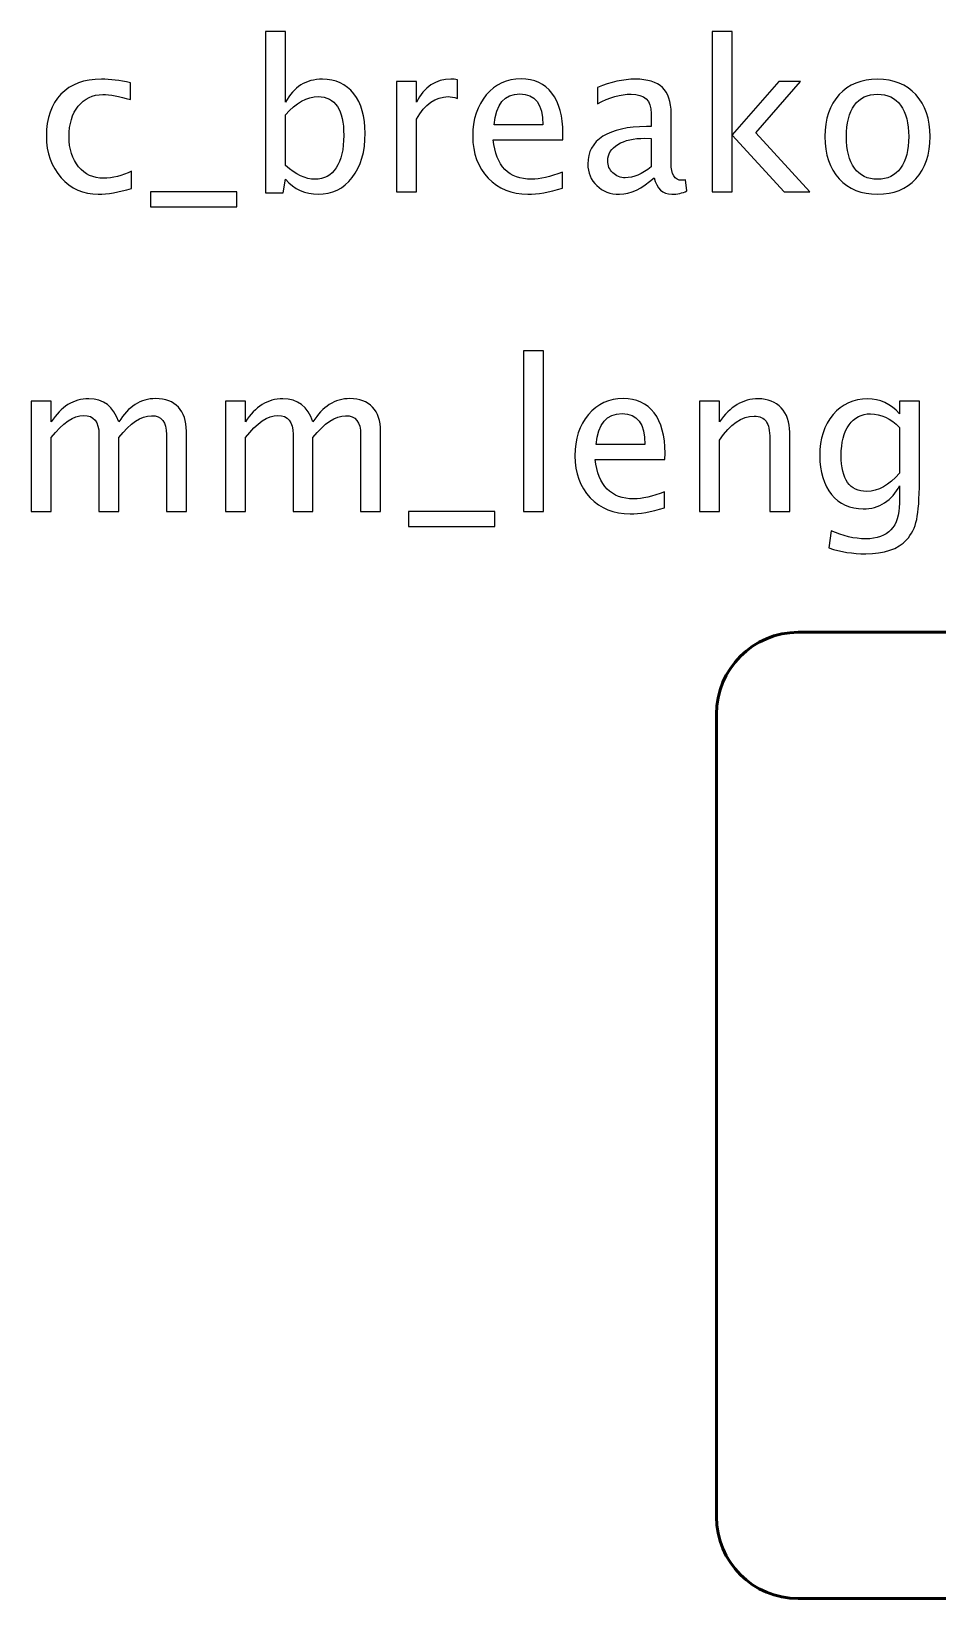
# Model space of a CAD drawing. Header units: centimetres. Extents: x -32.9 to 32.9, y -27.7 to 43.3.
# Drawn here: x -7.13 to -1.6, y -17.95 to -8.38 of the extents above; entities that cross this region are included whole.
import ezdxf

# ---------------------------------------------------------------- set-up
doc = ezdxf.new("R2010")
doc.units = ezdxf.units.CM
doc.header["$MEASUREMENT"] = 0
doc.layers.add('Layer 1', color=7, linetype='Continuous')

msp = doc.modelspace()

# ---------------------------------------------------------------- linework, layer by layer
at = {"layer": 'Layer 1'}
for points, knots in [([(-5.70409, -9.36767), (-5.70409, -9.36767), (-5.70409, -8.38088), (-5.70409, -8.38088), (-5.70409, -8.38088), (-5.70409, -8.38088), (-5.58217, -8.38088), (-5.58217, -8.38088), (-5.58217, -8.38088), (-5.58217, -8.38088), (-5.58217, -8.81416), (-5.58217, -8.81416), (-5.58217, -8.81416), (-5.53222, -8.71997), (-5.45707, -8.67298), (-5.35696, -8.67298), (-5.35696, -8.67298), (-5.27589, -8.67298), (-5.21218, -8.7024), (-5.16561, -8.76146), (-5.16561, -8.76146), (-5.11904, -8.82051), (-5.09576, -8.90116), (-5.09576, -9.00339), (-5.09576, -9.00339), (-5.09576, -9.11473), (-5.12222, -9.20469), (-5.17492, -9.27284), (-5.17492, -9.27284), (-5.22763, -9.34121), (-5.29705, -9.37529), (-5.38299, -9.37529), (-5.38299, -9.37529), (-5.46279, -9.37529), (-5.52925, -9.34481), (-5.58217, -9.28364), (-5.58217, -9.28364), (-5.58217, -9.28364), (-5.59699, -9.36767), (-5.59699, -9.36767), (-5.59699, -9.36767), (-5.59699, -9.36767), (-5.70409, -9.36767), (-5.70409, -9.36767)], [0, 0, 0, 0, 0.0833333, 0.0833333, 0.0833333, 0.0833333, 0.1666667, 0.1666667, 0.1666667, 0.1666667, 0.25, 0.25, 0.25, 0.25, 0.3333333, 0.3333333, 0.3333333, 0.3333333, 0.4166667, 0.4166667, 0.4166667, 0.4166667, 0.5, 0.5, 0.5, 0.5, 0.5833333, 0.5833333, 0.5833333, 0.5833333, 0.6666667, 0.6666667, 0.6666667, 0.6666667, 0.75, 0.75, 0.75, 0.75, 0.8333333, 0.8333333, 0.8333333, 0.8333333, 1, 1, 1, 1]), ([(-2.97635, -9.36005), (-2.97635, -9.36005), (-2.97635, -8.38088), (-2.97635, -8.38088), (-2.97635, -8.38088), (-2.97635, -8.38088), (-2.85443, -8.38088), (-2.85443, -8.38088), (-2.85443, -8.38088), (-2.85443, -8.38088), (-2.85443, -9.01355), (-2.85443, -9.01355), (-2.85443, -9.01355), (-2.85443, -9.01355), (-2.56868, -8.68695), (-2.56868, -8.68695), (-2.56868, -8.68695), (-2.56868, -8.68695), (-2.43702, -8.68695), (-2.43702, -8.68695), (-2.43702, -8.68695), (-2.43702, -8.68695), (-2.71007, -9.00106), (-2.71007, -9.00106), (-2.71007, -9.00106), (-2.71007, -9.00106), (-2.37987, -9.36005), (-2.37987, -9.36005), (-2.37987, -9.36005), (-2.37987, -9.36005), (-2.53693, -9.36005), (-2.53693, -9.36005), (-2.53693, -9.36005), (-2.53693, -9.36005), (-2.85443, -9.01482), (-2.85443, -9.01482), (-2.85443, -9.01482), (-2.85443, -9.01482), (-2.85443, -9.36005), (-2.85443, -9.36005), (-2.85443, -9.36005), (-2.85443, -9.36005), (-2.97635, -9.36005), (-2.97635, -9.36005)], [0, 0, 0, 0, 0.0833333, 0.0833333, 0.0833333, 0.0833333, 0.1666667, 0.1666667, 0.1666667, 0.1666667, 0.25, 0.25, 0.25, 0.25, 0.3333333, 0.3333333, 0.3333333, 0.3333333, 0.4166667, 0.4166667, 0.4166667, 0.4166667, 0.5, 0.5, 0.5, 0.5, 0.5833333, 0.5833333, 0.5833333, 0.5833333, 0.6666667, 0.6666667, 0.6666667, 0.6666667, 0.75, 0.75, 0.75, 0.75, 0.8333333, 0.8333333, 0.8333333, 0.8333333, 1, 1, 1, 1]), ([(-6.52218, -9.33973), (-6.60113, -9.36344), (-6.66929, -9.37529), (-6.72665, -9.37529), (-6.72665, -9.37529), (-6.81767, -9.37529), (-6.89302, -9.34163), (-6.95292, -9.27454), (-6.95292, -9.27454), (-7.01282, -9.20723), (-7.04288, -9.12235), (-7.04288, -9.02011), (-7.04288, -9.02011), (-7.04288, -8.91089), (-7.01325, -8.82559), (-6.95398, -8.76463), (-6.95398, -8.76463), (-6.89471, -8.70346), (-6.81195, -8.67298), (-6.70569, -8.67298), (-6.70569, -8.67298), (-6.65341, -8.67298), (-6.59457, -8.68018), (-6.5298, -8.69457), (-6.5298, -8.69457), (-6.5298, -8.69457), (-6.5298, -8.79744), (-6.5298, -8.79744), (-6.5298, -8.79744), (-6.59859, -8.77712), (-6.65468, -8.76696), (-6.69786, -8.76696), (-6.69786, -8.76696), (-6.76052, -8.76696), (-6.81068, -8.79045), (-6.84815, -8.83723), (-6.84815, -8.83723), (-6.88561, -8.88401), (-6.90445, -8.94645), (-6.90445, -9.02435), (-6.90445, -9.02435), (-6.90445, -9.09991), (-6.88498, -9.16087), (-6.84624, -9.20765), (-6.84624, -9.20765), (-6.80751, -9.25422), (-6.75692, -9.2775), (-6.69405, -9.2775), (-6.69405, -9.2775), (-6.63838, -9.2775), (-6.58123, -9.26311), (-6.52218, -9.23432), (-6.52218, -9.23432), (-6.52218, -9.23432), (-6.52218, -9.33973), (-6.52218, -9.33973)], [0, 0, 0, 0, 0.0666667, 0.0666667, 0.0666667, 0.0666667, 0.1333333, 0.1333333, 0.1333333, 0.1333333, 0.2, 0.2, 0.2, 0.2, 0.2666667, 0.2666667, 0.2666667, 0.2666667, 0.3333333, 0.3333333, 0.3333333, 0.3333333, 0.4, 0.4, 0.4, 0.4, 0.4666667, 0.4666667, 0.4666667, 0.4666667, 0.5333333, 0.5333333, 0.5333333, 0.5333333, 0.6, 0.6, 0.6, 0.6, 0.6666667, 0.6666667, 0.6666667, 0.6666667, 0.7333333, 0.7333333, 0.7333333, 0.7333333, 0.8, 0.8, 0.8, 0.8, 0.8666667, 0.8666667, 0.8666667, 0.8666667, 1, 1, 1, 1]), ([(-4.90484, -9.36005), (-4.90484, -9.36005), (-4.90484, -8.68695), (-4.90484, -8.68695), (-4.90484, -8.68695), (-4.90484, -8.68695), (-4.78292, -8.68695), (-4.78292, -8.68695), (-4.78292, -8.68695), (-4.78292, -8.68695), (-4.78292, -8.81416), (-4.78292, -8.81416), (-4.78292, -8.81416), (-4.73445, -8.71997), (-4.66417, -8.67298), (-4.57189, -8.67298), (-4.57189, -8.67298), (-4.5594, -8.67298), (-4.54628, -8.67404), (-4.53273, -8.67615), (-4.53273, -8.67615), (-4.53273, -8.67615), (-4.53273, -8.79024), (-4.53273, -8.79024), (-4.53273, -8.79024), (-4.5539, -8.78326), (-4.57252, -8.77966), (-4.58861, -8.77966), (-4.58861, -8.77966), (-4.66608, -8.77966), (-4.73085, -8.82538), (-4.78292, -8.91703), (-4.78292, -8.91703), (-4.78292, -8.91703), (-4.78292, -9.36005), (-4.78292, -9.36005), (-4.78292, -9.36005), (-4.78292, -9.36005), (-4.90484, -9.36005), (-4.90484, -9.36005)], [0, 0, 0, 0, 0.0909091, 0.0909091, 0.0909091, 0.0909091, 0.1818182, 0.1818182, 0.1818182, 0.1818182, 0.2727273, 0.2727273, 0.2727273, 0.2727273, 0.3636364, 0.3636364, 0.3636364, 0.3636364, 0.4545455, 0.4545455, 0.4545455, 0.4545455, 0.5454545, 0.5454545, 0.5454545, 0.5454545, 0.6363636, 0.6363636, 0.6363636, 0.6363636, 0.7272727, 0.7272727, 0.7272727, 0.7272727, 0.8181818, 0.8181818, 0.8181818, 0.8181818, 1, 1, 1, 1]), ([(-3.89117, -9.33846), (-3.97308, -9.36301), (-4.04315, -9.37529), (-4.10157, -9.37529), (-4.10157, -9.37529), (-4.20126, -9.37529), (-4.28233, -9.34227), (-4.34477, -9.27644), (-4.34477, -9.27644), (-4.40721, -9.21061), (-4.43854, -9.12531), (-4.43854, -9.02032), (-4.43854, -9.02032), (-4.43854, -8.91851), (-4.41102, -8.8349), (-4.35578, -8.7695), (-4.35578, -8.7695), (-4.30053, -8.70431), (-4.22984, -8.67171), (-4.14369, -8.67171), (-4.14369, -8.67171), (-4.0622, -8.67171), (-3.99912, -8.70071), (-3.95467, -8.7587), (-3.95467, -8.7587), (-3.91022, -8.8167), (-3.88799, -8.89883), (-3.88799, -9.0053), (-3.88799, -9.0053), (-3.88799, -9.0053), (-3.88863, -9.04255), (-3.88863, -9.04255), (-3.88863, -9.04255), (-3.88863, -9.04255), (-4.31408, -9.04255), (-4.31408, -9.04255), (-4.31408, -9.04255), (-4.2963, -9.20342), (-4.21777, -9.28385), (-4.07871, -9.28385), (-4.07871, -9.28385), (-4.02769, -9.28385), (-3.96525, -9.26946), (-3.89117, -9.24067), (-3.89117, -9.24067), (-3.89117, -9.24067), (-3.89117, -9.33846), (-3.89117, -9.33846)], [0, 0, 0, 0, 0.0769231, 0.0769231, 0.0769231, 0.0769231, 0.1538462, 0.1538462, 0.1538462, 0.1538462, 0.2307692, 0.2307692, 0.2307692, 0.2307692, 0.3076923, 0.3076923, 0.3076923, 0.3076923, 0.3846154, 0.3846154, 0.3846154, 0.3846154, 0.4615385, 0.4615385, 0.4615385, 0.4615385, 0.5384615, 0.5384615, 0.5384615, 0.5384615, 0.6153846, 0.6153846, 0.6153846, 0.6153846, 0.6923077, 0.6923077, 0.6923077, 0.6923077, 0.7692308, 0.7692308, 0.7692308, 0.7692308, 0.8461538, 0.8461538, 0.8461538, 0.8461538, 1, 1, 1, 1]), ([(-3.33068, -9.27432), (-3.40391, -9.34163), (-3.4744, -9.37529), (-3.54213, -9.37529), (-3.54213, -9.37529), (-3.5978, -9.37529), (-3.64416, -9.35793), (-3.68077, -9.32301), (-3.68077, -9.32301), (-3.7176, -9.28808), (-3.73602, -9.24406), (-3.73602, -9.19093), (-3.73602, -9.19093), (-3.73602, -9.11748), (-3.70512, -9.06096), (-3.64331, -9.02159), (-3.64331, -9.02159), (-3.5815, -8.98222), (-3.49281, -8.96254), (-3.37724, -8.96254), (-3.37724, -8.96254), (-3.37724, -8.96254), (-3.34867, -8.96254), (-3.34867, -8.96254), (-3.34867, -8.96254), (-3.34867, -8.96254), (-3.34867, -8.88147), (-3.34867, -8.88147), (-3.34867, -8.88147), (-3.34867, -8.80337), (-3.38931, -8.76442), (-3.4708, -8.76442), (-3.4708, -8.76442), (-3.53388, -8.76442), (-3.60288, -8.78432), (-3.6776, -8.82411), (-3.6776, -8.82411), (-3.6776, -8.82411), (-3.6776, -8.72378), (-3.6776, -8.72378), (-3.6776, -8.72378), (-3.59547, -8.68991), (-3.518, -8.67298), (-3.4454, -8.67298), (-3.4454, -8.67298), (-3.37068, -8.67298), (-3.31544, -8.68991), (-3.28009, -8.72399), (-3.28009, -8.72399), (-3.24453, -8.75807), (-3.22675, -8.81056), (-3.22675, -8.88147), (-3.22675, -8.88147), (-3.22675, -8.88147), (-3.22675, -9.18564), (-3.22675, -9.18564), (-3.22675, -9.18564), (-3.22675, -9.25527), (-3.20537, -9.2902), (-3.1624, -9.2902), (-3.1624, -9.2902), (-3.15711, -9.2902), (-3.14928, -9.28935), (-3.13891, -9.28766), (-3.13891, -9.28766), (-3.13891, -9.28766), (-3.13023, -9.35539), (-3.13023, -9.35539), (-3.13023, -9.35539), (-3.15796, -9.36873), (-3.18844, -9.37529), (-3.22188, -9.37529), (-3.22188, -9.37529), (-3.27882, -9.37529), (-3.31501, -9.34163), (-3.33068, -9.27432)], [0, 0, 0, 0, 0.05, 0.05, 0.05, 0.05, 0.1, 0.1, 0.1, 0.1, 0.15, 0.15, 0.15, 0.15, 0.2, 0.2, 0.2, 0.2, 0.25, 0.25, 0.25, 0.25, 0.3, 0.3, 0.3, 0.3, 0.35, 0.35, 0.35, 0.35, 0.4, 0.4, 0.4, 0.4, 0.45, 0.45, 0.45, 0.45, 0.5, 0.5, 0.5, 0.5, 0.55, 0.55, 0.55, 0.55, 0.6, 0.6, 0.6, 0.6, 0.65, 0.65, 0.65, 0.65, 0.7, 0.7, 0.7, 0.7, 0.75, 0.75, 0.75, 0.75, 0.8, 0.8, 0.8, 0.8, 0.85, 0.85, 0.85, 0.85, 0.9, 0.9, 0.9, 0.9, 1, 1, 1, 1]), ([(-1.96606, -9.37529), (-2.06491, -9.37529), (-2.14322, -9.34375), (-2.2008, -9.28067), (-2.2008, -9.28067), (-2.25858, -9.2176), (-2.28737, -9.13187), (-2.28737, -9.02371), (-2.28737, -9.02371), (-2.28737, -8.91576), (-2.25858, -8.83025), (-2.2008, -8.76738), (-2.2008, -8.76738), (-2.14322, -8.70452), (-2.06491, -8.67298), (-1.96606, -8.67298), (-1.96606, -8.67298), (-1.86721, -8.67298), (-1.78889, -8.70452), (-1.73132, -8.76738), (-1.73132, -8.76738), (-1.67354, -8.83025), (-1.64475, -8.91576), (-1.64475, -9.02371), (-1.64475, -9.02371), (-1.64475, -9.13187), (-1.67354, -9.2176), (-1.73132, -9.28067), (-1.73132, -9.28067), (-1.78889, -9.34375), (-1.86721, -9.37529), (-1.96606, -9.37529)], [0, 0, 0, 0, 0.1111111, 0.1111111, 0.1111111, 0.1111111, 0.2222222, 0.2222222, 0.2222222, 0.2222222, 0.3333333, 0.3333333, 0.3333333, 0.3333333, 0.4444444, 0.4444444, 0.4444444, 0.4444444, 0.5555556, 0.5555556, 0.5555556, 0.5555556, 0.6666667, 0.6666667, 0.6666667, 0.6666667, 0.7777778, 0.7777778, 0.7777778, 0.7777778, 1, 1, 1, 1]), ([(-5.58217, -9.19961), (-5.5193, -9.2557), (-5.4594, -9.28385), (-5.40246, -9.28385), (-5.40246, -9.28385), (-5.34637, -9.28385), (-5.30298, -9.26035), (-5.2725, -9.21358), (-5.2725, -9.21358), (-5.24181, -9.1668), (-5.22657, -9.10097), (-5.22657, -9.01588), (-5.22657, -9.01588), (-5.22657, -8.8584), (-5.27864, -8.77966), (-5.38278, -8.77966), (-5.38278, -8.77966), (-5.45094, -8.77966), (-5.5174, -8.81649), (-5.58217, -8.89036), (-5.58217, -8.89036), (-5.58217, -8.89036), (-5.58217, -9.19961), (-5.58217, -9.19961)], [0, 0, 0, 0, 0.1428571, 0.1428571, 0.1428571, 0.1428571, 0.2857143, 0.2857143, 0.2857143, 0.2857143, 0.4285714, 0.4285714, 0.4285714, 0.4285714, 0.5714286, 0.5714286, 0.5714286, 0.5714286, 0.7142857, 0.7142857, 0.7142857, 0.7142857, 1, 1, 1, 1]), ([(-4.30773, -8.95111), (-4.30773, -8.95111), (-4.01055, -8.95111), (-4.01055, -8.95111), (-4.01055, -8.95111), (-4.01055, -8.8258), (-4.05733, -8.76315), (-4.15067, -8.76315), (-4.15067, -8.76315), (-4.24465, -8.76315), (-4.29693, -8.8258), (-4.30773, -8.95111)], [0, 0, 0, 0, 0.25, 0.25, 0.25, 0.25, 0.5, 0.5, 0.5, 0.5, 1, 1, 1, 1]), ([(-1.96627, -9.28385), (-1.90595, -9.28385), (-1.85896, -9.2612), (-1.82551, -9.21569), (-1.82551, -9.21569), (-1.79228, -9.1704), (-1.77556, -9.10626), (-1.77556, -9.02371), (-1.77556, -9.02371), (-1.77556, -8.94137), (-1.79228, -8.87745), (-1.82551, -8.83215), (-1.82551, -8.83215), (-1.85896, -8.78707), (-1.90595, -8.76442), (-1.96627, -8.76442), (-1.96627, -8.76442), (-2.02681, -8.76442), (-2.0738, -8.78707), (-2.10682, -8.83215), (-2.10682, -8.83215), (-2.14005, -8.87745), (-2.15656, -8.94137), (-2.15656, -9.02371), (-2.15656, -9.02371), (-2.15656, -9.10626), (-2.14005, -9.1704), (-2.10682, -9.21569), (-2.10682, -9.21569), (-2.0738, -9.2612), (-2.02681, -9.28385), (-1.96627, -9.28385)], [0, 0, 0, 0, 0.1111111, 0.1111111, 0.1111111, 0.1111111, 0.2222222, 0.2222222, 0.2222222, 0.2222222, 0.3333333, 0.3333333, 0.3333333, 0.3333333, 0.4444444, 0.4444444, 0.4444444, 0.4444444, 0.5555556, 0.5555556, 0.5555556, 0.5555556, 0.6666667, 0.6666667, 0.6666667, 0.6666667, 0.7777778, 0.7777778, 0.7777778, 0.7777778, 1, 1, 1, 1]), ([(-3.34867, -9.20786), (-3.34867, -9.20786), (-3.34867, -9.03493), (-3.34867, -9.03493), (-3.34867, -9.03493), (-3.34867, -9.03493), (-3.38783, -9.03366), (-3.38783, -9.03366), (-3.38783, -9.03366), (-3.45556, -9.03366), (-3.51017, -9.04615), (-3.55187, -9.07112), (-3.55187, -9.07112), (-3.59336, -9.09631), (-3.6141, -9.12954), (-3.6141, -9.17103), (-3.6141, -9.17103), (-3.6141, -9.20003), (-3.60373, -9.22458), (-3.5832, -9.24469), (-3.5832, -9.24469), (-3.56245, -9.2648), (-3.53726, -9.27496), (-3.50742, -9.27496), (-3.50742, -9.27496), (-3.45662, -9.27496), (-3.4037, -9.25252), (-3.34867, -9.20786)], [0, 0, 0, 0, 0.125, 0.125, 0.125, 0.125, 0.25, 0.25, 0.25, 0.25, 0.375, 0.375, 0.375, 0.375, 0.5, 0.5, 0.5, 0.5, 0.625, 0.625, 0.625, 0.625, 0.75, 0.75, 0.75, 0.75, 1, 1, 1, 1]), ([(-6.40767, -9.45149), (-6.40767, -9.45149), (-6.40767, -9.36005), (-6.40767, -9.36005), (-6.40767, -9.36005), (-6.40767, -9.36005), (-5.87935, -9.36005), (-5.87935, -9.36005), (-5.87935, -9.36005), (-5.87935, -9.36005), (-5.87935, -9.45149), (-5.87935, -9.45149), (-5.87935, -9.45149), (-5.87935, -9.45149), (-6.40767, -9.45149), (-6.40767, -9.45149)], [0, 0, 0, 0, 0.2, 0.2, 0.2, 0.2, 0.4, 0.4, 0.4, 0.4, 0.6, 0.6, 0.6, 0.6, 1, 1, 1, 1]), ([(-4.12835, -11.31162), (-4.12835, -11.31162), (-4.12835, -10.33245), (-4.12835, -10.33245), (-4.12835, -10.33245), (-4.12835, -10.33245), (-4.00643, -10.33245), (-4.00643, -10.33245), (-4.00643, -10.33245), (-4.00643, -10.33245), (-4.00643, -11.31162), (-4.00643, -11.31162), (-4.00643, -11.31162), (-4.00643, -11.31162), (-4.12835, -11.31162), (-4.12835, -11.31162)], [0, 0, 0, 0, 0.2, 0.2, 0.2, 0.2, 0.4, 0.4, 0.4, 0.4, 0.6, 0.6, 0.6, 0.6, 1, 1, 1, 1]), ([(-7.13487, -11.31162), (-7.13487, -11.31162), (-7.13487, -10.63852), (-7.13487, -10.63852), (-7.13487, -10.63852), (-7.13487, -10.63852), (-7.01295, -10.63852), (-7.01295, -10.63852), (-7.01295, -10.63852), (-7.01295, -10.63852), (-7.01295, -10.76573), (-7.01295, -10.76573), (-7.01295, -10.76573), (-6.95347, -10.67154), (-6.87727, -10.62455), (-6.78393, -10.62455), (-6.78393, -10.62455), (-6.69397, -10.62455), (-6.6328, -10.67154), (-6.6002, -10.76573), (-6.6002, -10.76573), (-6.54241, -10.67069), (-6.46706, -10.62328), (-6.37456, -10.62328), (-6.37456, -10.62328), (-6.31551, -10.62328), (-6.26958, -10.64064), (-6.23677, -10.67556), (-6.23677, -10.67556), (-6.20396, -10.71049), (-6.18745, -10.75938), (-6.18745, -10.82225), (-6.18745, -10.82225), (-6.18745, -10.82225), (-6.18745, -11.31162), (-6.18745, -11.31162), (-6.18745, -11.31162), (-6.18745, -11.31162), (-6.30937, -11.31162), (-6.30937, -11.31162), (-6.30937, -11.31162), (-6.30937, -11.31162), (-6.30937, -10.84235), (-6.30937, -10.84235), (-6.30937, -10.84235), (-6.30937, -10.76573), (-6.33985, -10.72742), (-6.40081, -10.72742), (-6.40081, -10.72742), (-6.4641, -10.72742), (-6.53056, -10.77208), (-6.6002, -10.86162), (-6.6002, -10.86162), (-6.6002, -10.86162), (-6.6002, -11.31162), (-6.6002, -11.31162), (-6.6002, -11.31162), (-6.6002, -11.31162), (-6.72212, -11.31162), (-6.72212, -11.31162), (-6.72212, -11.31162), (-6.72212, -11.31162), (-6.72212, -10.84193), (-6.72212, -10.84193), (-6.72212, -10.84193), (-6.72212, -10.76467), (-6.75302, -10.72615), (-6.81504, -10.72615), (-6.81504, -10.72615), (-6.87664, -10.72615), (-6.94268, -10.77102), (-7.01295, -10.86098), (-7.01295, -10.86098), (-7.01295, -10.86098), (-7.01295, -11.31162), (-7.01295, -11.31162), (-7.01295, -11.31162), (-7.01295, -11.31162), (-7.13487, -11.31162), (-7.13487, -11.31162)], [0, 0, 0, 0, 0.047619, 0.047619, 0.047619, 0.047619, 0.0952381, 0.0952381, 0.0952381, 0.0952381, 0.1428571, 0.1428571, 0.1428571, 0.1428571, 0.1904762, 0.1904762, 0.1904762, 0.1904762, 0.2380952, 0.2380952, 0.2380952, 0.2380952, 0.2857143, 0.2857143, 0.2857143, 0.2857143, 0.3333333, 0.3333333, 0.3333333, 0.3333333, 0.3809524, 0.3809524, 0.3809524, 0.3809524, 0.4285714, 0.4285714, 0.4285714, 0.4285714, 0.4761905, 0.4761905, 0.4761905, 0.4761905, 0.5238095, 0.5238095, 0.5238095, 0.5238095, 0.5714286, 0.5714286, 0.5714286, 0.5714286, 0.6190476, 0.6190476, 0.6190476, 0.6190476, 0.6666667, 0.6666667, 0.6666667, 0.6666667, 0.7142857, 0.7142857, 0.7142857, 0.7142857, 0.7619048, 0.7619048, 0.7619048, 0.7619048, 0.8095238, 0.8095238, 0.8095238, 0.8095238, 0.8571429, 0.8571429, 0.8571429, 0.8571429, 0.9047619, 0.9047619, 0.9047619, 0.9047619, 1, 1, 1, 1]), ([(-5.94911, -11.31162), (-5.94911, -11.31162), (-5.94911, -10.63852), (-5.94911, -10.63852), (-5.94911, -10.63852), (-5.94911, -10.63852), (-5.82719, -10.63852), (-5.82719, -10.63852), (-5.82719, -10.63852), (-5.82719, -10.63852), (-5.82719, -10.76573), (-5.82719, -10.76573), (-5.82719, -10.76573), (-5.76771, -10.67154), (-5.69151, -10.62455), (-5.59817, -10.62455), (-5.59817, -10.62455), (-5.50821, -10.62455), (-5.44704, -10.67154), (-5.41444, -10.76573), (-5.41444, -10.76573), (-5.35665, -10.67069), (-5.2813, -10.62328), (-5.1888, -10.62328), (-5.1888, -10.62328), (-5.12975, -10.62328), (-5.08382, -10.64064), (-5.05101, -10.67556), (-5.05101, -10.67556), (-5.0182, -10.71049), (-5.00169, -10.75938), (-5.00169, -10.82225), (-5.00169, -10.82225), (-5.00169, -10.82225), (-5.00169, -11.31162), (-5.00169, -11.31162), (-5.00169, -11.31162), (-5.00169, -11.31162), (-5.12361, -11.31162), (-5.12361, -11.31162), (-5.12361, -11.31162), (-5.12361, -11.31162), (-5.12361, -10.84235), (-5.12361, -10.84235), (-5.12361, -10.84235), (-5.12361, -10.76573), (-5.15409, -10.72742), (-5.21505, -10.72742), (-5.21505, -10.72742), (-5.27834, -10.72742), (-5.3448, -10.77208), (-5.41444, -10.86162), (-5.41444, -10.86162), (-5.41444, -10.86162), (-5.41444, -11.31162), (-5.41444, -11.31162), (-5.41444, -11.31162), (-5.41444, -11.31162), (-5.53636, -11.31162), (-5.53636, -11.31162), (-5.53636, -11.31162), (-5.53636, -11.31162), (-5.53636, -10.84193), (-5.53636, -10.84193), (-5.53636, -10.84193), (-5.53636, -10.76467), (-5.56726, -10.72615), (-5.62928, -10.72615), (-5.62928, -10.72615), (-5.69088, -10.72615), (-5.75692, -10.77102), (-5.82719, -10.86098), (-5.82719, -10.86098), (-5.82719, -10.86098), (-5.82719, -11.31162), (-5.82719, -11.31162), (-5.82719, -11.31162), (-5.82719, -11.31162), (-5.94911, -11.31162), (-5.94911, -11.31162)], [0, 0, 0, 0, 0.047619, 0.047619, 0.047619, 0.047619, 0.0952381, 0.0952381, 0.0952381, 0.0952381, 0.1428571, 0.1428571, 0.1428571, 0.1428571, 0.1904762, 0.1904762, 0.1904762, 0.1904762, 0.2380952, 0.2380952, 0.2380952, 0.2380952, 0.2857143, 0.2857143, 0.2857143, 0.2857143, 0.3333333, 0.3333333, 0.3333333, 0.3333333, 0.3809524, 0.3809524, 0.3809524, 0.3809524, 0.4285714, 0.4285714, 0.4285714, 0.4285714, 0.4761905, 0.4761905, 0.4761905, 0.4761905, 0.5238095, 0.5238095, 0.5238095, 0.5238095, 0.5714286, 0.5714286, 0.5714286, 0.5714286, 0.6190476, 0.6190476, 0.6190476, 0.6190476, 0.6666667, 0.6666667, 0.6666667, 0.6666667, 0.7142857, 0.7142857, 0.7142857, 0.7142857, 0.7619048, 0.7619048, 0.7619048, 0.7619048, 0.8095238, 0.8095238, 0.8095238, 0.8095238, 0.8571429, 0.8571429, 0.8571429, 0.8571429, 0.9047619, 0.9047619, 0.9047619, 0.9047619, 1, 1, 1, 1]), ([(-3.26729, -11.29003), (-3.3492, -11.31458), (-3.41927, -11.32686), (-3.47769, -11.32686), (-3.47769, -11.32686), (-3.57738, -11.32686), (-3.65845, -11.29384), (-3.72089, -11.22801), (-3.72089, -11.22801), (-3.78333, -11.16218), (-3.81466, -11.07688), (-3.81466, -10.97189), (-3.81466, -10.97189), (-3.81466, -10.87008), (-3.78714, -10.78647), (-3.7319, -10.72107), (-3.7319, -10.72107), (-3.67665, -10.65588), (-3.60596, -10.62328), (-3.51981, -10.62328), (-3.51981, -10.62328), (-3.43832, -10.62328), (-3.37524, -10.65228), (-3.33079, -10.71027), (-3.33079, -10.71027), (-3.28634, -10.76827), (-3.26411, -10.8504), (-3.26411, -10.95687), (-3.26411, -10.95687), (-3.26411, -10.95687), (-3.26475, -10.99412), (-3.26475, -10.99412), (-3.26475, -10.99412), (-3.26475, -10.99412), (-3.6902, -10.99412), (-3.6902, -10.99412), (-3.6902, -10.99412), (-3.67242, -11.15499), (-3.59389, -11.23542), (-3.45483, -11.23542), (-3.45483, -11.23542), (-3.40381, -11.23542), (-3.34137, -11.22103), (-3.26729, -11.19224), (-3.26729, -11.19224), (-3.26729, -11.19224), (-3.26729, -11.29003), (-3.26729, -11.29003)], [0, 0, 0, 0, 0.0769231, 0.0769231, 0.0769231, 0.0769231, 0.1538462, 0.1538462, 0.1538462, 0.1538462, 0.2307692, 0.2307692, 0.2307692, 0.2307692, 0.3076923, 0.3076923, 0.3076923, 0.3076923, 0.3846154, 0.3846154, 0.3846154, 0.3846154, 0.4615385, 0.4615385, 0.4615385, 0.4615385, 0.5384615, 0.5384615, 0.5384615, 0.5384615, 0.6153846, 0.6153846, 0.6153846, 0.6153846, 0.6923077, 0.6923077, 0.6923077, 0.6923077, 0.7692308, 0.7692308, 0.7692308, 0.7692308, 0.8461538, 0.8461538, 0.8461538, 0.8461538, 1, 1, 1, 1]), ([(-3.68385, -10.90268), (-3.68385, -10.90268), (-3.38667, -10.90268), (-3.38667, -10.90268), (-3.38667, -10.90268), (-3.38667, -10.77737), (-3.43345, -10.71472), (-3.52679, -10.71472), (-3.52679, -10.71472), (-3.62077, -10.71472), (-3.67305, -10.77737), (-3.68385, -10.90268)], [0, 0, 0, 0, 0.25, 0.25, 0.25, 0.25, 0.5, 0.5, 0.5, 0.5, 1, 1, 1, 1]), ([(-3.05372, -11.31162), (-3.05372, -11.31162), (-3.05372, -10.63852), (-3.05372, -10.63852), (-3.05372, -10.63852), (-3.05372, -10.63852), (-2.9318, -10.63852), (-2.9318, -10.63852), (-2.9318, -10.63852), (-2.9318, -10.63852), (-2.9318, -10.76573), (-2.9318, -10.76573), (-2.9318, -10.76573), (-2.86724, -10.67154), (-2.78808, -10.62455), (-2.69452, -10.62455), (-2.69452, -10.62455), (-2.63568, -10.62455), (-2.5889, -10.64296), (-2.5544, -10.68001), (-2.5544, -10.68001), (-2.5199, -10.71684), (-2.50254, -10.76658), (-2.50254, -10.82881), (-2.50254, -10.82881), (-2.50254, -10.82881), (-2.50254, -11.31162), (-2.50254, -11.31162), (-2.50254, -11.31162), (-2.50254, -11.31162), (-2.62446, -11.31162), (-2.62446, -11.31162), (-2.62446, -11.31162), (-2.62446, -11.31162), (-2.62446, -10.8686), (-2.62446, -10.8686), (-2.62446, -10.8686), (-2.62446, -10.81865), (-2.63187, -10.78309), (-2.64647, -10.76192), (-2.64647, -10.76192), (-2.66129, -10.74054), (-2.68563, -10.72996), (-2.71971, -10.72996), (-2.71971, -10.72996), (-2.79464, -10.72996), (-2.86534, -10.77885), (-2.9318, -10.87664), (-2.9318, -10.87664), (-2.9318, -10.87664), (-2.9318, -11.31162), (-2.9318, -11.31162), (-2.9318, -11.31162), (-2.9318, -11.31162), (-3.05372, -11.31162), (-3.05372, -11.31162)], [0, 0, 0, 0, 0.0666667, 0.0666667, 0.0666667, 0.0666667, 0.1333333, 0.1333333, 0.1333333, 0.1333333, 0.2, 0.2, 0.2, 0.2, 0.2666667, 0.2666667, 0.2666667, 0.2666667, 0.3333333, 0.3333333, 0.3333333, 0.3333333, 0.4, 0.4, 0.4, 0.4, 0.4666667, 0.4666667, 0.4666667, 0.4666667, 0.5333333, 0.5333333, 0.5333333, 0.5333333, 0.6, 0.6, 0.6, 0.6, 0.6666667, 0.6666667, 0.6666667, 0.6666667, 0.7333333, 0.7333333, 0.7333333, 0.7333333, 0.8, 0.8, 0.8, 0.8, 0.8666667, 0.8666667, 0.8666667, 0.8666667, 1, 1, 1, 1]), ([(-2.26293, -11.53514), (-2.26293, -11.53514), (-2.24854, -11.42973), (-2.24854, -11.42973), (-2.24854, -11.42973), (-2.17784, -11.46275), (-2.10778, -11.47926), (-2.03856, -11.47926), (-2.03856, -11.47926), (-1.90119, -11.47926), (-1.8324, -11.40645), (-1.8324, -11.26103), (-1.8324, -11.26103), (-1.8324, -11.26103), (-1.8324, -11.1552), (-1.8324, -11.1552), (-1.8324, -11.1552), (-1.85357, -11.19986), (-1.88362, -11.23436), (-1.92278, -11.25913), (-1.92278, -11.25913), (-1.96194, -11.28389), (-2.00554, -11.29638), (-2.05359, -11.29638), (-2.05359, -11.29638), (-2.13508, -11.29638), (-2.19964, -11.26717), (-2.24727, -11.20875), (-2.24727, -11.20875), (-2.29489, -11.15033), (-2.31881, -11.07117), (-2.31881, -10.97126), (-2.31881, -10.97126), (-2.31881, -10.86902), (-2.29172, -10.78563), (-2.23753, -10.72107), (-2.23753, -10.72107), (-2.18313, -10.65672), (-2.11307, -10.62455), (-2.02692, -10.62455), (-2.02692, -10.62455), (-1.95157, -10.62455), (-1.88659, -10.65503), (-1.8324, -10.7162), (-1.8324, -10.7162), (-1.8324, -10.7162), (-1.8324, -10.63852), (-1.8324, -10.63852), (-1.8324, -10.63852), (-1.8324, -10.63852), (-1.71048, -10.63852), (-1.71048, -10.63852), (-1.71048, -10.63852), (-1.71048, -10.63852), (-1.71048, -11.12789), (-1.71048, -11.12789), (-1.71048, -11.12789), (-1.71048, -11.23309), (-1.71598, -11.31098), (-1.72699, -11.36157), (-1.72699, -11.36157), (-1.73778, -11.41216), (-1.75853, -11.45365), (-1.78858, -11.48582), (-1.78858, -11.48582), (-1.84192, -11.54234), (-1.92532, -11.5707), (-2.03856, -11.5707), (-2.03856, -11.5707), (-2.11624, -11.5707), (-2.19096, -11.55885), (-2.26293, -11.53514)], [0, 0, 0, 0, 0.0526316, 0.0526316, 0.0526316, 0.0526316, 0.1052632, 0.1052632, 0.1052632, 0.1052632, 0.1578947, 0.1578947, 0.1578947, 0.1578947, 0.2105263, 0.2105263, 0.2105263, 0.2105263, 0.2631579, 0.2631579, 0.2631579, 0.2631579, 0.3157895, 0.3157895, 0.3157895, 0.3157895, 0.3684211, 0.3684211, 0.3684211, 0.3684211, 0.4210526, 0.4210526, 0.4210526, 0.4210526, 0.4736842, 0.4736842, 0.4736842, 0.4736842, 0.5263158, 0.5263158, 0.5263158, 0.5263158, 0.5789474, 0.5789474, 0.5789474, 0.5789474, 0.6315789, 0.6315789, 0.6315789, 0.6315789, 0.6842105, 0.6842105, 0.6842105, 0.6842105, 0.7368421, 0.7368421, 0.7368421, 0.7368421, 0.7894737, 0.7894737, 0.7894737, 0.7894737, 0.8421053, 0.8421053, 0.8421053, 0.8421053, 0.8947368, 0.8947368, 0.8947368, 0.8947368, 1, 1, 1, 1]), ([(-1.8324, -11.07879), (-1.8324, -11.07879), (-1.8324, -10.7996), (-1.8324, -10.7996), (-1.8324, -10.7996), (-1.88616, -10.74393), (-1.94479, -10.71599), (-2.00808, -10.71599), (-2.00808, -10.71599), (-2.06439, -10.71599), (-2.10841, -10.73843), (-2.14016, -10.78351), (-2.14016, -10.78351), (-2.17212, -10.82838), (-2.188, -10.89083), (-2.188, -10.97041), (-2.188, -10.97041), (-2.188, -11.11667), (-2.13614, -11.1897), (-2.03221, -11.1897), (-2.03221, -11.1897), (-1.96152, -11.1897), (-1.89484, -11.15266), (-1.8324, -11.07879)], [0, 0, 0, 0, 0.1428571, 0.1428571, 0.1428571, 0.1428571, 0.2857143, 0.2857143, 0.2857143, 0.2857143, 0.4285714, 0.4285714, 0.4285714, 0.4285714, 0.5714286, 0.5714286, 0.5714286, 0.5714286, 0.7142857, 0.7142857, 0.7142857, 0.7142857, 1, 1, 1, 1]), ([(-4.83193, -11.40306), (-4.83193, -11.40306), (-4.83193, -11.31162), (-4.83193, -11.31162), (-4.83193, -11.31162), (-4.83193, -11.31162), (-4.30361, -11.31162), (-4.30361, -11.31162), (-4.30361, -11.31162), (-4.30361, -11.31162), (-4.30361, -11.40306), (-4.30361, -11.40306), (-4.30361, -11.40306), (-4.30361, -11.40306), (-4.83193, -11.40306), (-4.83193, -11.40306)], [0, 0, 0, 0, 0.2, 0.2, 0.2, 0.2, 0.4, 0.4, 0.4, 0.4, 0.6, 0.6, 0.6, 0.6, 1, 1, 1, 1])]:
    msp.add_open_spline(points, degree=3, knots=knots, dxfattribs=at)
at = {"layer": 'Layer 1', "lineweight": 53}
msp.add_open_spline([(-2.95, -17.45), (-2.95, -17.45), (-2.95, -12.55), (-2.95, -12.55), (-2.95, -12.55), (-2.95, -12.27386), (-2.72614, -12.05), (-2.45, -12.05), (-2.45, -12.05), (-2.45, -12.05), (2.45, -12.05), (2.45, -12.05), (2.45, -12.05), (2.72614, -12.05), (2.95, -12.27386), (2.95, -12.55), (2.95, -12.55), (2.95, -12.55), (2.95, -17.45), (2.95, -17.45), (2.95, -17.45), (2.95, -17.72614), (2.72614, -17.95), (2.45, -17.95), (2.45, -17.95), (2.45, -17.95), (-2.45, -17.95), (-2.45, -17.95), (-2.45, -17.95), (-2.72614, -17.95), (-2.95, -17.72614), (-2.95, -17.45)], degree=3, knots=[0, 0, 0, 0, 0.1111111, 0.1111111, 0.1111111, 0.1111111, 0.2222222, 0.2222222, 0.2222222, 0.2222222, 0.3333333, 0.3333333, 0.3333333, 0.3333333, 0.4444444, 0.4444444, 0.4444444, 0.4444444, 0.5555556, 0.5555556, 0.5555556, 0.5555556, 0.6666667, 0.6666667, 0.6666667, 0.6666667, 0.7777778, 0.7777778, 0.7777778, 0.7777778, 1, 1, 1, 1], dxfattribs=at)

doc.saveas('drawing.dxf')
